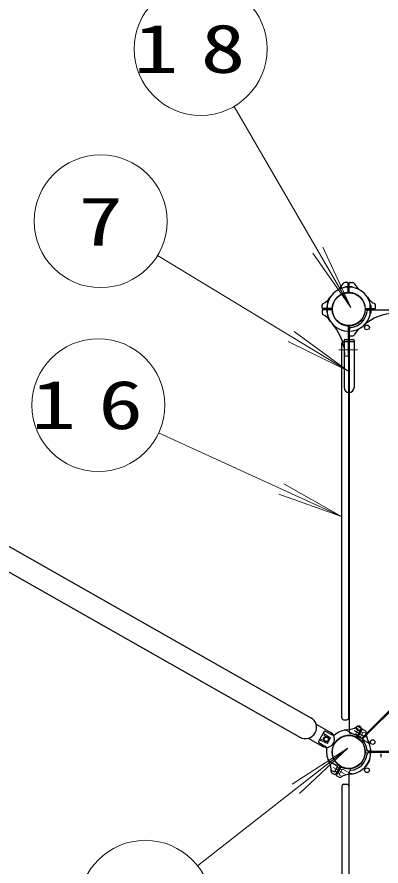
# Model space of a CAD drawing. Units: millimetres on the paper. Extents: x -385 to 0, y -594 to 267.
# Drawn here: x -301.14 to -284.69, y 143.29 to 181.63 of the extents above; entities that cross this region are included whole.
import ezdxf
from ezdxf.enums import TextEntityAlignment as Align

# ---------------------------------------------------------------- set-up
doc = ezdxf.new("R2010")
doc.units = ezdxf.units.MM
doc.linetypes.add('USER1', pattern=[4.5, 2.5, -2])
doc.linetypes.add('USER2', pattern=[6, 3, -1, 1, -1])
doc.layers.add('LY_1', color=7, linetype='Continuous', lineweight=25)
doc.styles.add('ＭＳ ゴシック', font='')
doc.styles.get('ＭＳ ゴシック').set_extended_font_data('MS Gothic')

msp = doc.modelspace()

# ---------------------------------------------------------------- linework, layer by layer
at = {"layer": 'LY_1', "lineweight": 13}
for p, q in [((-291.33, 177.595), (-286.05, 168.518)), ((-286.05, 168.518), (-287.327, 171.233)), ((-294.793, 170.854), (-286.197, 165.655)), ((-286.05, 168.518), (-287.779, 170.97)), ((-286.197, 165.655), (-288.618, 167.426)), ((-286.197, 165.655), (-288.889, 166.978)), ((-294.738, 162.852), (-286.477, 159.071)), ((-286.477, 159.071), (-289.086, 160.552)), ((-286.477, 159.071), (-289.303, 160.077)), ((-292.979, 143.297), (-286.186, 148.614)), ((-286.186, 148.614), (-288.701, 146.978)), ((-286.186, 148.614), (-288.379, 146.566))]:
    msp.add_line(p, q, dxfattribs=at)
at = {"layer": 'LY_1'}
for p, q in [((-286.21, 169.643), (-286.332, 169.639)), ((-286.176, 169.217), (-286.176, 169.61)), ((-286.126, 169.217), (-286.126, 169.61)), ((-286.091, 169.643), (-285.96, 169.639)), ((-286.318, 169.422), (-286.318, 169.425)), ((-285.984, 169.422), (-285.984, 169.425)), ((-287.358, 168.496), (-287.354, 168.627)), ((-287.358, 168.377), (-287.354, 168.255)), ((-286.932, 168.461), (-287.325, 168.461)), ((-286.932, 168.411), (-287.325, 168.411)), ((-285.37, 168.461), (-284.977, 168.461)), ((-285.37, 168.411), (-276.151, 168.411)), ((-285.165, 168.603), (-285.162, 168.603)), ((-284.944, 168.496), (-284.948, 168.617)), ((-285.165, 168.269), (-285.162, 168.269)), ((-286.176, 167.655), (-286.176, 167.069)), ((-286.126, 167.655), (-286.126, 158.436)), ((-285.557, 149.065), (-266.78, 167.842)), ((-285.522, 149.03), (-266.745, 167.807)), ((-286.091, 167.229), (-285.97, 167.233)), ((-286.468, 149.978), (-286.468, 166.894)), ((-286.384, 166.978), (-285.912, 166.978)), ((-286.365, 167.019), (-286.365, 166.978)), ((-286.365, 166.978), (-286.365, 164.894)), ((-286.315, 167.069), (-285.962, 167.069)), ((-286.151, 149.978), (-286.151, 166.894)), ((-285.912, 167.019), (-285.912, 166.978)), ((-285.912, 166.978), (-285.912, 164.894)), ((-306.995, 160.84), (-287.859, 149.985)), ((-307.492, 159.963), (-288.357, 149.108)), ((-286.126, 158.436), (-286.126, 149.346)), ((-287.626, 149.694), (-286.985, 149.331)), ((-286.384, 149.894), (-286.234, 149.894)), ((-285.607, 149.515), (-285.715, 149.571)), ((-287.255, 149.361), (-287.511, 148.909)), ((-287.211, 149.374), (-286.924, 149.224)), ((-285.787, 149.128), (-285.594, 149.469)), ((-285.744, 149.103), (-285.55, 149.445)), ((-285.504, 149.457), (-285.392, 149.388)), ((-287.988, 149.057), (-287.347, 148.693)), ((-287.5, 148.864), (-287.224, 148.695)), ((-276.151, 148.461), (-285.241, 148.461)), ((-276.151, 148.411), (-285.241, 148.411)), ((-286.667, 147.795), (-287.029, 148.027)), ((-285.211, 148.094), (-285.209, 148.093)), ((-284.693, 148.203), (-284.693, 148.353)), ((-286.665, 147.784), (-286.801, 147.544)), ((-286.558, 147.769), (-286.752, 147.427)), ((-286.515, 147.744), (-286.708, 147.403)), ((-286.596, 147.702), (-286.683, 147.751)), ((-285.376, 147.805), (-285.373, 147.803)), ((-286.812, 147.541), (-286.917, 147.593)), ((-286.798, 147.415), (-286.91, 147.484)), ((-286.695, 147.528), (-286.782, 147.577)), ((-286.695, 147.357), (-286.587, 147.301)), ((-286.126, 142.186), (-286.126, 147.526)), ((-286.468, 146.894), (-286.468, 137.478)), ((-286.384, 146.978), (-286.234, 146.978)), ((-286.151, 146.894), (-286.151, 137.478))]:
    msp.add_line(p, q, dxfattribs=at)
at = {"layer": 'LY_1', "linetype": 'USER2', "lineweight": 13}
for p, q in [((-287.109, 168.768), (-287.109, 168.104)), ((-285.193, 168.768), (-285.193, 168.104)), ((-286.603, 166.603), (-285.749, 166.603)), ((-285.912, 149.402), (-285.397, 149.11)), ((-286.858, 147.735), (-286.342, 147.443))]:
    msp.add_line(p, q, dxfattribs=at)
at = {"layer": 'LY_1', "linetype": 'USER1', "lineweight": 13}
for p, q in [((-286.176, 167.069), (-286.176, 166.345)), ((-286.211, 166.312), (-286.298, 166.317)), ((-286.979, 149.069), (-287.294, 149.292)), ((-287.243, 149.247), (-287.264, 149.209)), ((-287.008, 149.019), (-287.262, 149.198)), ((-285.866, 149.208), (-286.25, 149.4)), ((-285.855, 149.211), (-285.719, 149.451)), ((-285.749, 149.195), (-285.836, 149.244)), ((-285.722, 149.462), (-285.821, 149.526)), ((-285.651, 149.369), (-285.738, 149.418)), ((-285.706, 149.17), (-285.619, 149.121)), ((-285.637, 149.088), (-285.501, 149.328)), ((-285.607, 149.344), (-285.52, 149.295)), ((-285.49, 149.331), (-285.385, 149.279)), ((-287.119, 148.822), (-287.472, 148.978)), ((-287.407, 148.957), (-287.386, 148.995)), ((-287.375, 148.998), (-287.091, 148.872)), ((-287.109, 148.825), (-286.976, 149.058)), ((-285.635, 149.077), (-285.273, 148.846)), ((-285.403, 148.492), (-285.193, 148.493)), ((-285.193, 148.493), (-285.156, 148.531)), ((-285.193, 148.493), (-285.192, 148.393)), ((-285.402, 148.392), (-285.192, 148.393)), ((-285.192, 148.393), (-285.154, 148.356)), ((-286.447, 147.661), (-286.583, 147.421)), ((-286.553, 147.677), (-286.466, 147.628)), ((-286.436, 147.664), (-286.052, 147.472)), ((-286.651, 147.503), (-286.564, 147.454)), ((-286.58, 147.41), (-286.481, 147.346))]:
    msp.add_line(p, q, dxfattribs=at)
at = {"layer": 'LY_1', "lineweight": 13}
for centre in [(-292.839, 180.188), (-297.36, 172.407), (-297.465, 164.1), (-295.342, 141.447)]:
    msp.add_circle(centre, 3, dxfattribs=at)
at = {"layer": 'LY_1'}
for centre, radius in [((-286.151, 168.436), 0.743), ((-285.326, 167.611), 0.108), ((-285.705, 149.514), 0.108), ((-286.151, 148.436), 0.743), ((-287.166, 149.012), 0.125), ((-287.166, 149.012), 0.1), ((-285.073, 148.882), 0.108), ((-285.326, 147.611), 0.108)]:
    msp.add_circle(centre, radius, dxfattribs=at)
for centre, radius, start, end in [((-287.142, 169.978), 0.833, 302.7272, 332.5412), ((-286.329, 169.556), 0.0833, 92, 152.5412), ((-286.209, 169.61), 0.0333, 0, 92), ((-286.093, 169.61), 0.0333, 88, 180), ((-285.973, 169.556), 0.0833, 27.4588, 88), ((-285.16, 169.978), 0.833, 207.4588, 237.2728), ((-286.151, 168.436), 1, 90, 180), ((-286.151, 168.436), 0.75, 90, 180), ((-286.301, 169.425), 0.0167, 98.6269, 180), ((-286.151, 168.436), 1.017, 90, 98.6269), ((-286.209, 169.217), 0.0333, 274.2707, 0), ((-286.151, 168.436), 1.017, 81.3731, 90), ((-286.151, 168.436), 1, 0, 90), ((-286.151, 168.436), 0.75, 0, 90), ((-286.093, 169.217), 0.0333, 180, 265.7293), ((-286.001, 169.425), 0.0167, 0, 81.3731), ((-287.693, 169.427), 0.833, 297.4588, 327.2728), ((-284.609, 169.427), 0.833, 212.7272, 242.5412), ((-287.325, 168.494), 0.0333, 178, 270), ((-287.325, 168.378), 0.0333, 90, 182), ((-287.271, 168.614), 0.0833, 117.4588, 178), ((-286.151, 168.436), 1, 180, 270), ((-286.932, 168.494), 0.0333, 270, 355.7293), ((-286.932, 168.378), 0.0333, 4.2707, 90), ((-286.151, 168.436), 0.75, 180, 270), ((-286.151, 168.436), 0.75, 270, 0), ((-286.151, 168.436), 1, 270, 0), ((-286.151, 168.436), 0.833, 276.7872, 353.2128), ((-285.37, 168.494), 0.0333, 184.2707, 270), ((-285.37, 168.378), 0.0333, 90, 175.7293), ((-285.241, 168.328), 0.0833, 90, 173.2128), ((-285.162, 168.586), 0.0167, 8.6269, 90), ((-286.151, 168.436), 1.017, 0, 8.6269), ((-286.151, 168.436), 1.017, 351.3731, 0), ((-285.031, 168.614), 0.0833, 2, 62.5412), ((-284.977, 168.494), 0.0333, 270, 2), ((-287.271, 168.258), 0.0833, 182, 242.5412), ((-287.693, 167.445), 0.833, 32.7272, 62.5412), ((-284.023, 166.091), 2.167, 91.0841, 132.2172), ((-285.162, 168.286), 0.0167, 270, 351.3731), ((-288.496, 166.308), 2.167, 10.3996, 42.2172), ((-286.209, 167.655), 0.0333, 0, 85.7293), ((-286.093, 167.655), 0.0333, 94.2707, 180), ((-286.043, 167.526), 0.0833, 96.7872, 180), ((-285.16, 166.894), 0.833, 122.7272, 152.5412), ((-286.093, 167.262), 0.0333, 180, 272), ((-285.973, 167.316), 0.0833, 272, 332.5412), ((-286.384, 166.894), 0.0833, 90, 180), ((-286.315, 167.019), 0.05, 90, 180), ((-286.234, 166.894), 0.0833, 0, 90), ((-285.962, 167.019), 0.05, 0, 90), ((-286.138, 164.894), 0.227, 180, 0), ((-288.108, 149.546), 0.504, 240.4343, 60.4343), ((-286.384, 149.978), 0.0833, 180, 270), ((-286.234, 149.978), 0.0833, 270, 0), ((-286.252, 150.267), 0.833, 273.1615, 302.9755), ((-285.753, 149.498), 0.0833, 62.4343, 122.9755), ((-287.166, 149.012), 0.367, 240.4343, 60.4343), ((-287.226, 149.344), 0.0333, 62.4343, 150.4343), ((-286.847, 149.372), 0.167, 242.4343, 306.6438), ((-286.151, 148.436), 0.75, 64.705, 150.4343), ((-286.151, 148.436), 1, 93.1615, 127.3019), ((-286.043, 149.346), 0.0833, 180, 263.2128), ((-286.151, 148.436), 0.833, 48.8594, 83.2128), ((-285.623, 149.486), 0.0333, 330.4343, 62.4343), ((-285.521, 149.428), 0.0333, 58.4343, 150.4343), ((-285.444, 149.322), 0.0833, 357.8931, 58.4343), ((-284.528, 149.288), 0.833, 177.8931, 207.7071), ((-287.482, 148.893), 0.0333, 150.4343, 238.4343), ((-286.151, 148.436), 0.75, 150.4343, 236.1636), ((-285.816, 149.144), 0.0333, 244.705, 330.4343), ((-285.715, 149.087), 0.0333, 150.4343, 236.1636), ((-286.151, 148.436), 0.75, 330.4343, 56.1636), ((-285.581, 149.089), 0.0333, 228.8594, 315), ((-285.498, 149.006), 0.0333, 135, 221.1406), ((-286.151, 148.436), 0.833, 6.7872, 41.1406), ((-286.151, 148.436), 1, 330.4343, 27.7071), ((-287.312, 148.553), 0.167, 354.2249, 58.4343), ((-286.151, 148.436), 1, 173.5667, 207.7071), ((-285.241, 148.544), 0.0833, 186.7872, 270), ((-285.241, 148.328), 0.0833, 90, 173.2128), ((-286.94, 148.167), 0.167, 198.8337, 237.4343), ((-286.151, 148.436), 0.75, 244.705, 330.4343), ((-286.151, 148.436), 0.833, 276.7872, 353.2128), ((-286.151, 148.436), 1.017, 330.4343, 339.0612), ((-285.217, 148.079), 0.0167, 339.0612, 60.4343), ((-287.774, 147.584), 0.833, 357.8931, 27.7071), ((-286.672, 147.788), 0.0083, 330.4343, 57.4343), ((-286.587, 147.785), 0.0333, 330.4343, 56.1636), ((-286.486, 147.728), 0.0333, 64.705, 150.4343), ((-286.151, 148.436), 1, 273.1615, 330.4343), ((-285.365, 147.818), 0.0167, 240.4343, 321.8074), ((-286.151, 148.436), 1.017, 321.8074, 330.4343), ((-286.924, 147.578), 0.0167, 63.4343, 179.6534), ((-286.858, 147.55), 0.0833, 177.8931, 238.4343), ((-286.808, 147.548), 0.0083, 243.4343, 330.4343), ((-286.781, 147.444), 0.0333, 238.4343, 330.4343), ((-286.679, 147.386), 0.0333, 150.4343, 242.4343), ((-286.549, 147.374), 0.0833, 242.4343, 302.9755), ((-286.05, 146.605), 0.833, 93.1615, 122.9755), ((-286.043, 147.526), 0.0833, 96.7872, 180), ((-286.384, 146.894), 0.0833, 90, 180), ((-286.234, 146.894), 0.0833, 0, 90)]:
    msp.add_arc(centre, radius, start, end, dxfattribs=at)
at = {"layer": 'LY_1', "linetype": 'USER1', "lineweight": 13}
for centre, radius, start, end in [((-288.496, 166.308), 2.167, 1.0841, 10.3996), ((-286.297, 166.35), 0.0333, 181.0841, 267), ((-286.209, 166.345), 0.0333, 267, 0), ((-285.812, 149.54), 0.0167, 121.2152, 237.4343), ((-287.257, 149.205), 0.0083, 150.4343, 234.7237), ((-287.25, 149.251), 0.0083, 330.4343, 54.7237), ((-286.325, 149.251), 0.167, 63.4343, 102.0349), ((-285.862, 149.215), 0.0083, 243.4343, 330.4343), ((-285.726, 149.455), 0.0083, 330.4343, 57.4343), ((-285.494, 149.324), 0.0083, 63.4343, 150.4343), ((-285.378, 149.294), 0.0167, 243.4343, 359.6534), ((-287.414, 148.961), 0.0083, 246.1449, 330.4343), ((-287.379, 148.991), 0.0083, 66.1449, 150.4343), ((-287.116, 148.829), 0.0083, 246.1449, 330.4343), ((-287.087, 148.88), 0.0083, 246.1449, 330.4343), ((-287.012, 149.012), 0.0083, 330.4343, 54.7237), ((-286.984, 149.063), 0.0083, 330.4343, 54.7237), ((-285.63, 149.084), 0.0083, 150.4343, 237.4343), ((-285.362, 148.705), 0.167, 18.8337, 57.4343), ((-286.44, 147.657), 0.0083, 63.4343, 150.4343), ((-286.576, 147.417), 0.0083, 150.4343, 237.4343), ((-286.49, 147.332), 0.0167, 301.2153, 57.4343), ((-285.977, 147.621), 0.167, 243.4343, 282.0349)]:
    msp.add_arc(centre, radius, start, end, dxfattribs=at)

# ---------------------------------------------------------------- texts
at = {"layer": 'LY_1', "style": 'ＭＳ ゴシック', "width": 1.35}
msp.add_text('7', height=2.199, dxfattribs=at).set_placement((-297.36, 172.407), align=Align.MIDDLE_CENTER)
at = {"layer": 'LY_1', "char_height": 2.199, "attachment_point": 5, "style": 'ＭＳ ゴシック'}
for s, insert in [('\\T1.5;\\W1.35;18', (-292.839, 180.188)), ('\\T1.5;\\W1.35;16', (-297.465, 164.1))]:
    msp.add_mtext(s, dxfattribs=dict(at, insert=insert))

doc.saveas('drawing.dxf')
